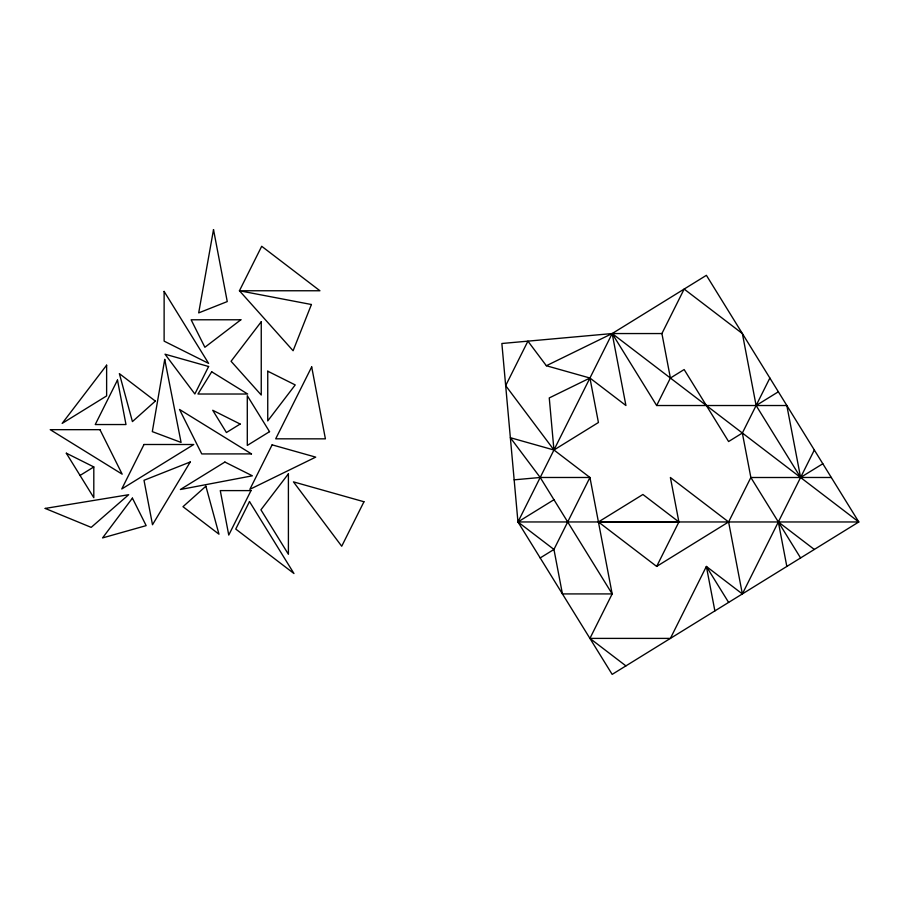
<?xml version="1.0" encoding="UTF-8"?>
<svg xmlns="http://www.w3.org/2000/svg" width="904" height="904" viewBox="0 0 904 904"><rect width="100%" height="100%" fill="white"/><g stroke="black" fill="none" stroke-linecap="round" stroke-linejoin="round"><path stroke-width="1.36" d="M66.331 453.186L93.813 466.939L93.801 497.686L66.308 453.209M786.842 405.523L656.654 405.523L670.395 378.03L661.909 333.553L684.159 289.077L742.376 333.565L756.117 405.534L800.594 477.459L831.318 477.493M625.918 665.886L589.928 638.394L612.166 593.917L589.939 477.481L553.96 450L505.675 385.635L527.913 341.147L546.355 365.736L589.939 378.03L625.918 405.512L612.177 333.553L706.397 275.325L858.8 521.97L612.166 674.384L517.958 521.958L501.867 343.497L612.177 333.553L661.909 333.553M598.437 521.947L678.893 521.947L642.913 494.488L598.437 521.958L656.654 566.424L678.893 521.947L670.395 477.493L728.613 521.97L742.353 593.928L706.374 566.446L670.395 638.394L589.928 638.394M742.365 432.993L769.858 378.041M742.353 593.928L814.323 450.011M80.06 475.447L93.801 466.95M553.96 450L598.425 422.507L589.939 378.03L549.259 397.929L553.949 450L510.364 437.705L540.197 477.481L514.161 479.832M670.395 378.041L684.147 369.544L728.601 441.536L742.342 433.039L750.862 477.504L800.582 557.949M553.96 499.72L517.958 521.958L553.949 549.44L562.435 593.917L612.166 593.917L540.219 477.481L589.939 477.481L553.949 549.44L540.197 557.938M756.117 405.534L778.355 391.782M822.821 463.752L800.594 477.459L786.83 405.534M656.654 566.424L728.613 521.947L750.862 477.504L800.56 477.504M546.355 365.736L612.177 333.553L858.8 521.97L517.958 521.958L612.177 333.553L656.654 405.523M45.2 508.421L128.673 494.714L91.191 527.371L45.2 508.443M814.323 549.451L778.344 521.97L786.83 566.446M728.624 602.414L706.374 566.446L714.883 610.912M164.132 291.416L164.121 341.147L208.598 363.385L164.121 291.416M261.256 321.767L261.245 395.025L231.062 361.272L261.245 321.756M267.753 371.194L267.742 420.914L295.224 384.923L267.753 371.194M164.731 359.43L152.313 431.626L181.082 442.429L164.731 359.43M213.513 229.616L198.688 312.908L227.254 301.574L213.513 229.616M311.417 304.512L293.099 350.741L239.447 290.76L261.697 246.283L319.926 290.76L239.447 290.76L311.417 304.512M117.486 380.064L95.248 424.541L125.984 424.541L117.486 380.064M144.007 444.497L121.769 488.974L193.738 444.508L144.007 444.497M208.609 366.493L194.857 393.986L165.025 354.198L208.609 366.493M272.115 444.847L249.877 489.324L315.699 457.13L272.115 444.847M311.688 366.888L275.697 438.824L325.406 438.847L311.688 366.888M250.996 490.601L228.757 535.066L220.271 490.601L250.996 490.601M249.493 501.573L235.752 529.055L293.969 573.531L249.493 501.573M363.962 501.743L341.712 546.242L293.45 481.866L363.962 501.743M190.247 461.978L152.505 524.738L144.007 480.284L190.247 461.978M211.705 371.781L197.965 394.02L247.685 394.02L211.705 371.781M132.413 498.127L102.57 537.914L146.154 525.631L132.413 498.127M106.627 365.182L62.161 423.411L106.627 395.918L106.627 365.182M288.399 473.832L260.928 509.822L288.41 554.288L288.399 473.832M155.341 401.105L132.425 421.592L119.362 373.623L155.341 401.105M205.886 486.205L182.981 506.692L218.971 534.185L205.886 486.205M240.859 319.779L204.88 347.272L191.128 319.779L240.859 319.779M240.17 424.044L226.418 432.53L212.722 410.269L240.17 424.044M269.539 431.671L247.3 445.423L247.289 395.703L269.539 431.671M224.881 462.046L180.393 489.505L252.352 475.809L224.881 462.046M99.96 429.671L50.228 429.671L122.176 474.171L99.96 429.671M251.481 453.898L201.75 453.932L179.512 409.455L251.481 453.898"/></g></svg>
